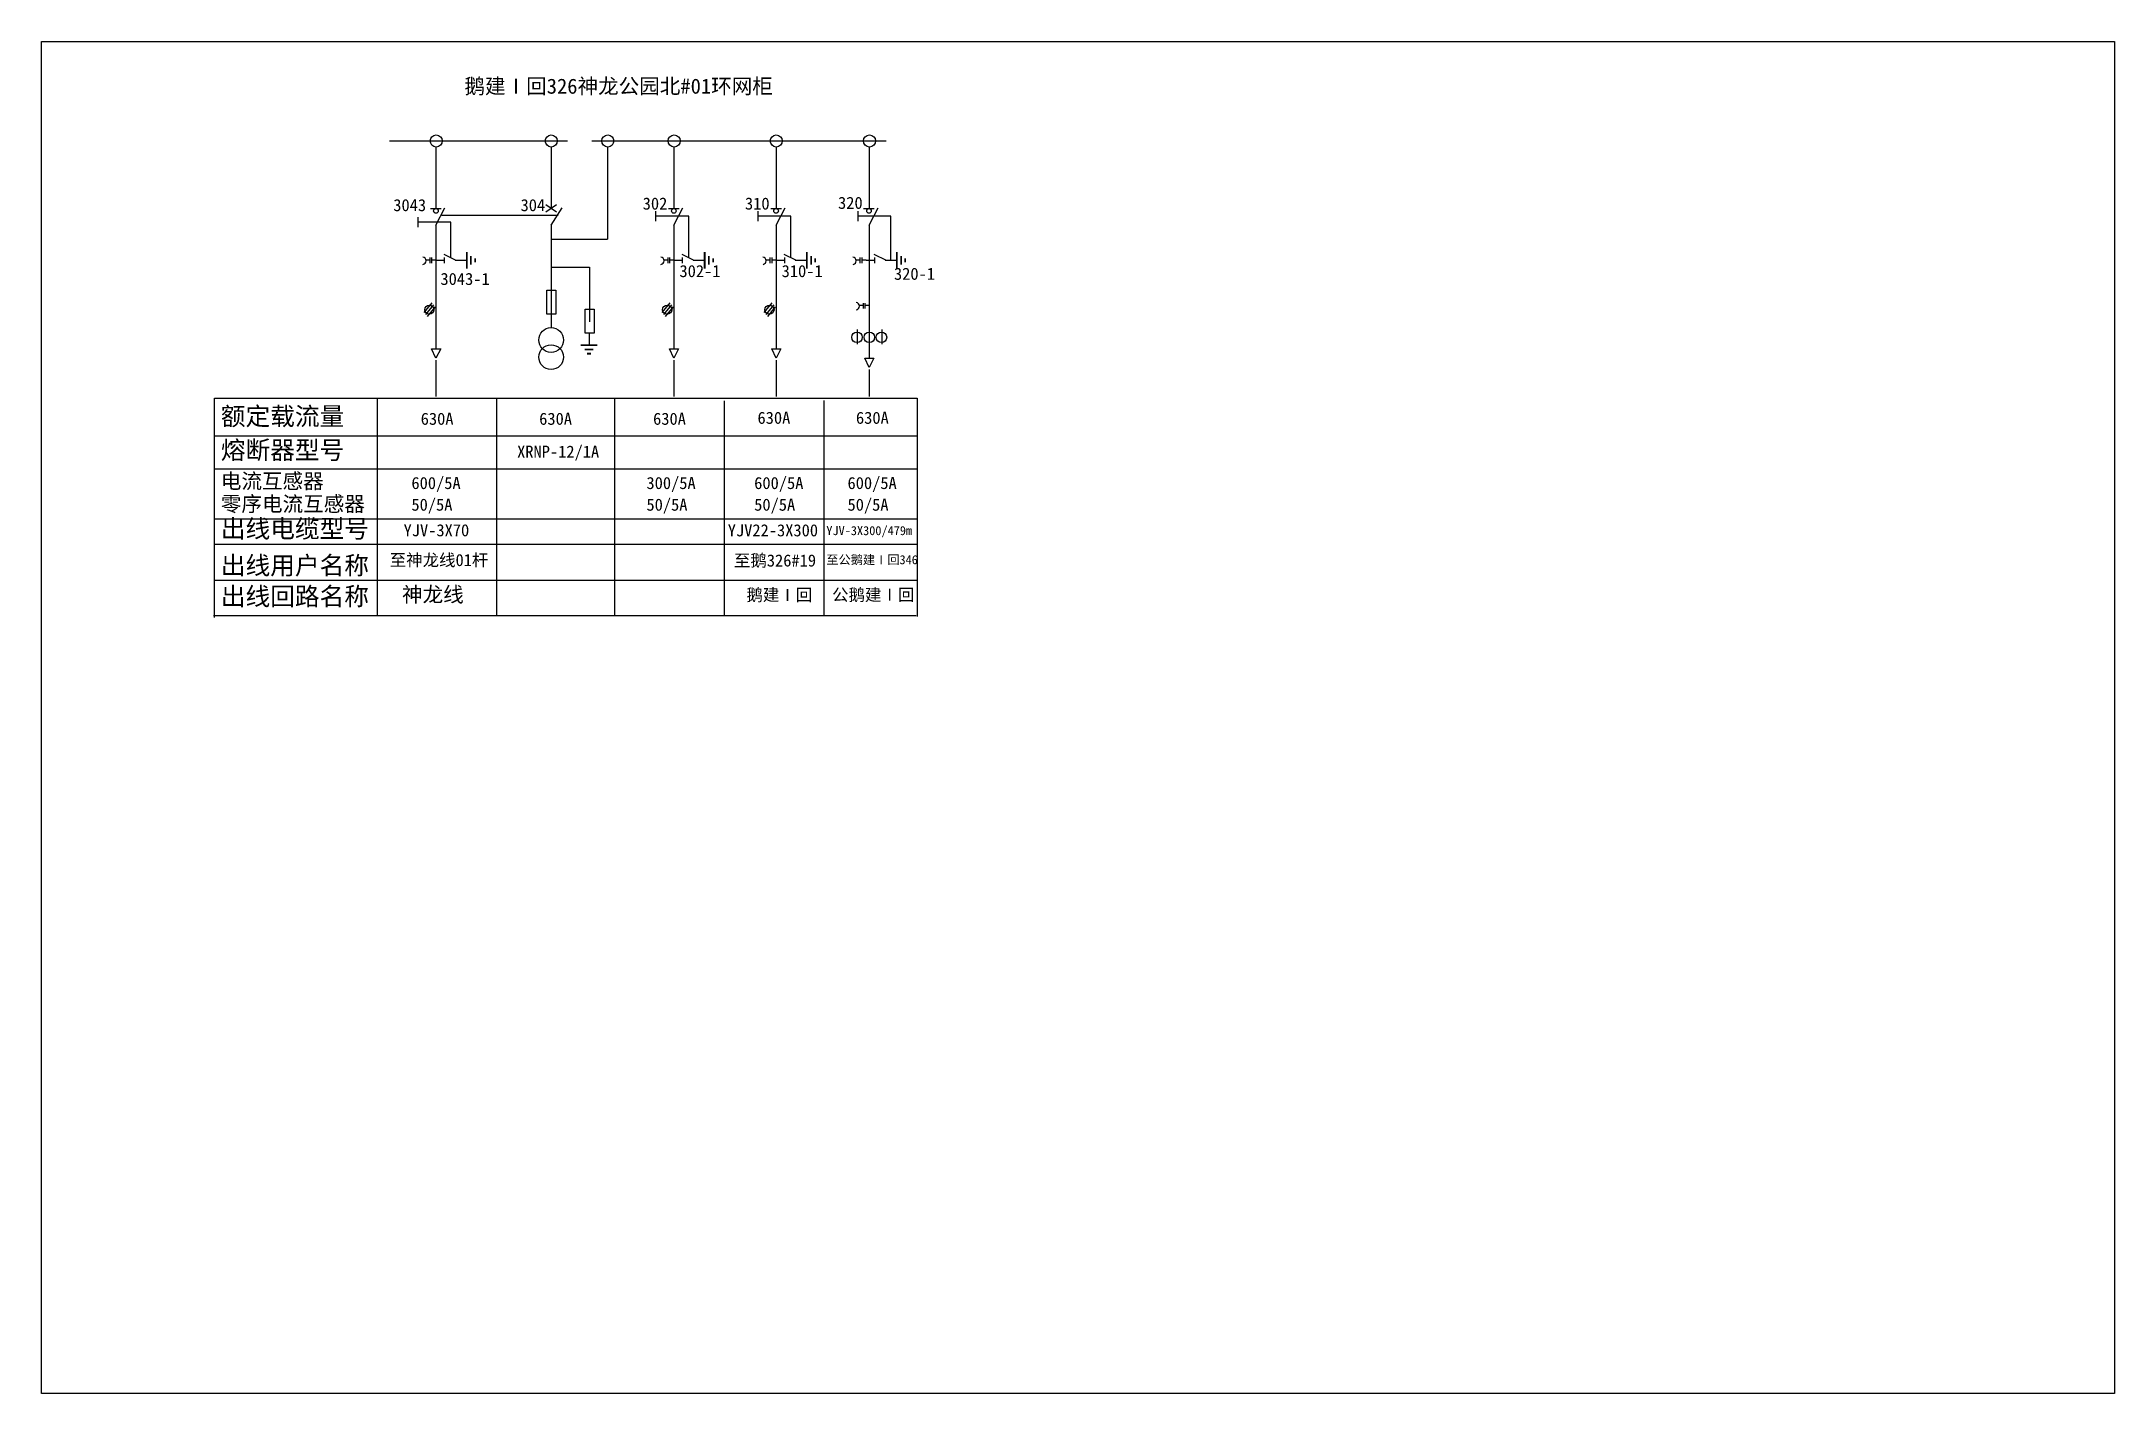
# Model space of a CAD drawing. Extents: x -17 to 327, y -234 to -10.
import ezdxf

# ---------------------------------------------------------------- set-up
doc = ezdxf.new("R2010")
doc.units = 0
doc.header["$LTSCALE"] = 0.774411
doc.linetypes.add('ACAD_ISO02W100', pattern=[15, 12, -3])
doc.linetypes.add('CENTER', pattern=[50.8, 31.75, -6.35, 6.35, -6.35])
doc.layers.get('0').update_dxf_attribs({"linetype": 'CONTINUOUS'})
doc.styles.add('HZ', font='楷体_GB2312.ttf')
doc.styles.get("Standard").update_dxf_attribs({"font": '', "height": 2.5})
doc.styles.get('Standard').set_extended_font_data('SimSun')

msp = doc.modelspace()

# ---------------------------------------------------------------- linework, layer by layer
for p, q in [((40.86, -26.8), (70.33, -26.8)), ((74.36, -26.8), (123.18, -26.8)), ((48.53, -27.83), (48.53, -37.96)), ((67.61, -27.83), (67.61, -37.96)), ((87.97, -27.83), (87.97, -37.96)), ((104.92, -27.83), (104.92, -37.96)), ((120.36, -27.83), (120.36, -37.96)), ((66.73, -37.35), (68.5, -38.56)), ((66.73, -38.56), (68.5, -37.35)), ((45.51, -39.44), (45.51, -41.11)), ((47.65, -38), (49.42, -38)), ((48.53, -40.77), (50.03, -37.92)), ((48.53, -40.69), (48.53, -61.2)), ((67.61, -40.77), (69.46, -37.92)), ((67.61, -40.69), (67.61, -57.85)), ((84.95, -38.45), (84.95, -40.13)), ((87.09, -38), (88.86, -38)), ((87.97, -40.77), (89.47, -37.92)), ((87.97, -40.69), (87.97, -61.2)), ((101.89, -38.45), (101.89, -40.13)), ((104.03, -38), (105.8, -38)), ((104.92, -40.77), (106.42, -37.92)), ((104.92, -40.69), (104.92, -61.2)), ((118.45, -38.45), (118.45, -40.13)), ((119.43, -38), (121.2, -38)), ((120.36, -40.77), (121.86, -37.92)), ((120.36, -40.69), (120.36, -50.36)), ((47.52, -46.58), (46.89, -46.58)), ((47.52, -46.16), (47.52, -47.07)), ((47.8, -46.16), (47.8, -47.07)), ((48.53, -46.58), (47.8, -46.58)), ((48.53, -46.6), (49.92, -46.6)), ((49.84, -45.6), (51.84, -46.6)), ((49.92, -46.13), (49.92, -47.06)), ((51.72, -46.56), (53.61, -46.56)), ((86.96, -46.58), (86.33, -46.58)), ((86.96, -46.16), (86.96, -47.07)), ((87.25, -46.16), (87.25, -47.07)), ((87.97, -46.58), (87.25, -46.58)), ((87.97, -46.6), (89.36, -46.6)), ((89.28, -45.6), (91.28, -46.6)), ((89.36, -46.13), (89.36, -47.06)), ((91.17, -46.56), (93.05, -46.56)), ((103.91, -46.58), (103.28, -46.58)), ((103.91, -46.16), (103.91, -47.07)), ((104.19, -46.16), (104.19, -47.07)), ((104.92, -46.58), (104.19, -46.58)), ((104.92, -46.6), (106.3, -46.6)), ((106.23, -45.6), (108.23, -46.6)), ((106.3, -46.13), (106.3, -47.06)), ((108.11, -46.56), (110, -46.56)), ((118.83, -46.58), (118.2, -46.58)), ((118.83, -46.16), (118.83, -47.07)), ((119.11, -46.16), (119.11, -47.07)), ((119.84, -46.58), (119.11, -46.58)), ((119.84, -46.6), (121.22, -46.6)), ((121.15, -45.6), (123.15, -46.6)), ((121.22, -46.13), (121.22, -47.06)), ((123.03, -46.56), (124.91, -46.56)), ((120.36, -48.13), (120.36, -62.76)), ((47.85, -53.68), (46.52, -55.27)), ((48.15, -53.99), (46.82, -55.58)), ((48.41, -54.32), (47.08, -55.9)), ((87.29, -53.68), (85.97, -55.27)), ((87.59, -53.99), (86.26, -55.58)), ((87.85, -54.32), (86.52, -55.9)), ((104.24, -53.68), (102.91, -55.27)), ((104.53, -53.99), (103.21, -55.58)), ((104.79, -54.32), (103.47, -55.9)), ((119.35, -54.12), (118.72, -54.12)), ((119.35, -53.7), (119.35, -54.61)), ((119.63, -53.7), (119.63, -54.61)), ((120.36, -54.12), (119.63, -54.12)), ((118.37, -58.05), (118.37, -60.49)), ((122.44, -58.05), (122.44, -60.49)), ((47.79, -61.29), (49.32, -61.29)), ((48.54, -62.83), (47.81, -61.26)), ((49.32, -61.29), (48.54, -62.83)), ((87.24, -61.29), (88.76, -61.29)), ((87.98, -62.83), (87.25, -61.26)), ((88.76, -61.29), (87.98, -62.83)), ((104.18, -61.29), (105.71, -61.29)), ((104.93, -62.83), (104.2, -61.26)), ((105.71, -61.29), (104.93, -62.83)), ((119.62, -62.85), (121.15, -62.85)), ((120.37, -64.4), (119.64, -62.83)), ((121.15, -62.85), (120.37, -64.4)), ((11.81, -105.83), (11.82, -69.44)), ((11.82, -69.44), (128.32, -69.44)), ((38.78, -69.64), (38.78, -105.51)), ((58.56, -69.48), (58.56, -105.51)), ((78.16, -69.64), (78.16, -105.51)), ((96.29, -69.88), (96.29, -105.51)), ((112.84, -69.84), (112.84, -105.51)), ((11.89, -75.69), (128.33, -75.69)), ((11.89, -81.18), (128.33, -81.18))]:
    msp.add_line(p, q)
at = {"color": 0}
for p, q in [((76.98, -27.83), (76.98, -43.1)), ((73.95, -58.77), (73.95, -60.66)), ((128.32, -69.44), (128.32, -105.65)), ((11.89, -89.45), (128.33, -89.45)), ((11.89, -93.66), (128.33, -93.66)), ((128.32, -99.7), (11.81, -99.7)), ((128.15, -105.51), (11.64, -105.51))]:
    msp.add_line(p, q, dxfattribs=at)
at = {"linetype": 'ACAD_ISO02W100'}
for p, q in [((50.99, -40.28), (45.51, -40.28)), ((50.99, -46.13), (50.99, -40.27)), ((90.43, -39.29), (84.95, -39.29)), ((90.43, -46.13), (90.43, -39.29)), ((107.38, -39.29), (101.89, -39.29)), ((107.38, -46.13), (107.38, -39.29)), ((123.93, -39.29), (118.45, -39.29)), ((123.93, -46.45), (123.93, -39.29))]:
    msp.add_line(p, q, dxfattribs=at)
at = {"color": 0, "linetype": 'Continuous'}
for p, q in [((49.53, -39.12), (68.77, -39.12)), ((67.61, -43.1), (76.98, -43.1)), ((67.63, -47.76), (73.99, -47.76)), ((73.99, -47.76), (73.99, -56.83))]:
    msp.add_line(p, q, dxfattribs=at)
at = {"linetype": 'CENTER'}
for p, q in [((48.54, -63.16), (48.54, -69.19)), ((87.98, -63.16), (87.98, -69.19)), ((104.93, -63.16), (104.93, -69.19)), ((120.37, -64.73), (120.37, -69.19))]:
    msp.add_line(p, q, dxfattribs=at)
msp.add_lwpolyline([(-16.86, -10.33), (326.79, -10.33), (326.79, -234.44), (-16.86, -234.44)], close=True)
at = {"color": 0, "linetype": 'Continuous'}
for points in [[(66.91, -51.54), (68.42, -51.54), (68.42, -55.55), (66.91, -55.55)], [(73.28, -54.69), (74.78, -54.69), (74.78, -58.69), (73.28, -58.69)]]:
    msp.add_lwpolyline(points, close=True, dxfattribs=at)
for centre, radius in [((48.58, -26.83), 0.996), ((67.66, -26.83), 0.996), ((77.02, -26.83), 0.996), ((88.02, -26.83), 0.996), ((104.96, -26.83), 0.996), ((120.4, -26.83), 0.996), ((48.53, -38.42), 0.384), ((87.97, -38.42), 0.384), ((104.92, -38.42), 0.384), ((120.32, -38.42), 0.384), ((47.43, -54.79), 0.757), ((86.87, -54.79), 0.757), ((103.82, -54.79), 0.757), ((118.33, -59.37), 0.866), ((120.38, -59.37), 0.866), ((122.39, -59.37), 0.866)]:
    msp.add_circle(centre, radius)
for centre in [(67.63, -59.82), (67.63, -62.66)]:
    msp.add_circle(centre, 2.05, dxfattribs=at)
for centre in [(46.29, -46.68), (85.73, -46.68), (102.67, -46.68), (117.59, -46.68), (118.11, -54.22)]:
    msp.add_arc(centre, 0.613, 278.5404, 83.6643)
for points in [[(53.5, -48.01), (53.78, -48.01), (53.5, -45.21), (53.78, -45.21)], [(54.48, -45.91), (54.2, -45.91), (54.48, -47.31), (54.2, -47.31)], [(54.9, -46.96), (55.18, -46.96), (54.9, -46.26), (55.18, -46.26)], [(92.94, -48.01), (93.22, -48.01), (92.94, -45.21), (93.22, -45.21)], [(93.92, -45.91), (93.64, -45.91), (93.92, -47.31), (93.64, -47.31)], [(94.34, -46.96), (94.62, -46.96), (94.34, -46.26), (94.62, -46.26)], [(109.88, -48.01), (110.16, -48.01), (109.88, -45.21), (110.16, -45.21)], [(110.86, -45.91), (110.58, -45.91), (110.86, -47.31), (110.58, -47.31)], [(111.28, -46.96), (111.56, -46.96), (111.28, -46.26), (111.56, -46.26)], [(124.8, -48.01), (125.08, -48.01), (124.8, -45.21), (125.08, -45.21)], [(125.78, -45.91), (125.5, -45.91), (125.78, -47.31), (125.5, -47.31)], [(126.2, -46.96), (126.48, -46.96), (126.2, -46.26), (126.48, -46.26)]]:
    msp.add_trace(points)
at = {"color": 0}
for points in [[(72.5, -60.54), (72.5, -60.82), (75.3, -60.54), (75.3, -60.82)], [(74.6, -61.52), (74.6, -61.24), (73.2, -61.52), (73.2, -61.24)], [(73.55, -61.94), (73.55, -62.22), (74.25, -61.94), (74.25, -62.22)]]:
    msp.add_trace(points, dxfattribs=at)

# ---------------------------------------------------------------- texts
for s, height, p in [('鹅建Ⅰ回326神龙公园北#01环网柜', 2.5, (53.26, -18.99)), ('3043', 2, (41.46, -38.46)), ('304', 2, (62.56, -38.46)), ('302', 2, (82.81, -38.2)), ('310', 2, (99.76, -38.2)), ('320', 2, (115.19, -38.08)), ('302-1', 2, (88.9, -49.39)), ('310-1', 2, (105.84, -49.39)), ('320-1', 2, (124.46, -49.84)), ('3043-1', 2, (49.28, -50.69)), ('630A', 2, (46.01, -73.87)), ('630A', 2, (65.65, -73.87)), ('630A', 2, (84.53, -73.87)), ('630A', 2, (101.84, -73.71)), ('630A', 2, (118.16, -73.71)), ('XRNP-12/1A', 2, (61.99, -79.32)), ('600/5A', 2, (44.47, -84.52)), ('300/5A', 2, (83.43, -84.52)), ('600/5A', 2, (101.29, -84.52)), ('600/5A', 2, (116.76, -84.52)), ('50/5A', 2, (44.47, -88.11)), ('50/5A', 2, (83.43, -88.11)), ('50/5A', 2, (101.29, -88.11)), ('50/5A', 2, (116.76, -88.11)), ('YJV-3X70', 2, (43.17, -92.35)), ('YJV22-3X300', 2, (96.91, -92.36))]:
    msp.add_text(s, height=height).set_placement(p)
at = {"style": 'HZ'}
for s, height, p in [('额定载流量', 3, (12.88, -73.95)), ('熔断器型号', 3, (12.88, -79.56)), ('电流互感器', 2.5, (12.88, -84.44)), ('零序电流互感器', 2.5, (12.88, -88.23)), ('出线电缆型号', 3, (12.88, -92.59)), ('出线用户名称', 3, (12.88, -98.68)), ('出线回路名称', 3, (12.88, -103.8))]:
    msp.add_text(s, height=height, dxfattribs=at).set_placement(p)
at = {"color": 0}
msp.add_text('YJV-3X300/479m', height=1.4931, dxfattribs=at).set_placement((113.25, -92.16))
at = {"linetype": 'Continuous', "attachment_point": 1, "style": 'HZ'}
for s, insert, char_height, width in [('至神龙线01杆', (40.87, -95.29), 2, 26.7469), ('至鹅326#19', (97.93, -95.36), 2, 26.7469), ('神龙线', (42.91, -100.75), 2.5, 20.3667), ('鹅建Ⅰ回', (100, -101.06), 2, 26.7469)]:
    msp.add_mtext(s, dxfattribs=dict(at, insert=insert, char_height=char_height, width=width))
at = {"color": 0, "linetype": 'Continuous', "attachment_point": 1, "style": 'HZ'}
for s, insert, char_height, width in [('至公鹅建Ⅰ回346', (113.24, -95.49), 1.484, 20.3185), ('公鹅建Ⅰ回', (114.2, -101.05), 2, 26.7469)]:
    msp.add_mtext(s, dxfattribs=dict(at, insert=insert, char_height=char_height, width=width))

doc.saveas('drawing.dxf')
